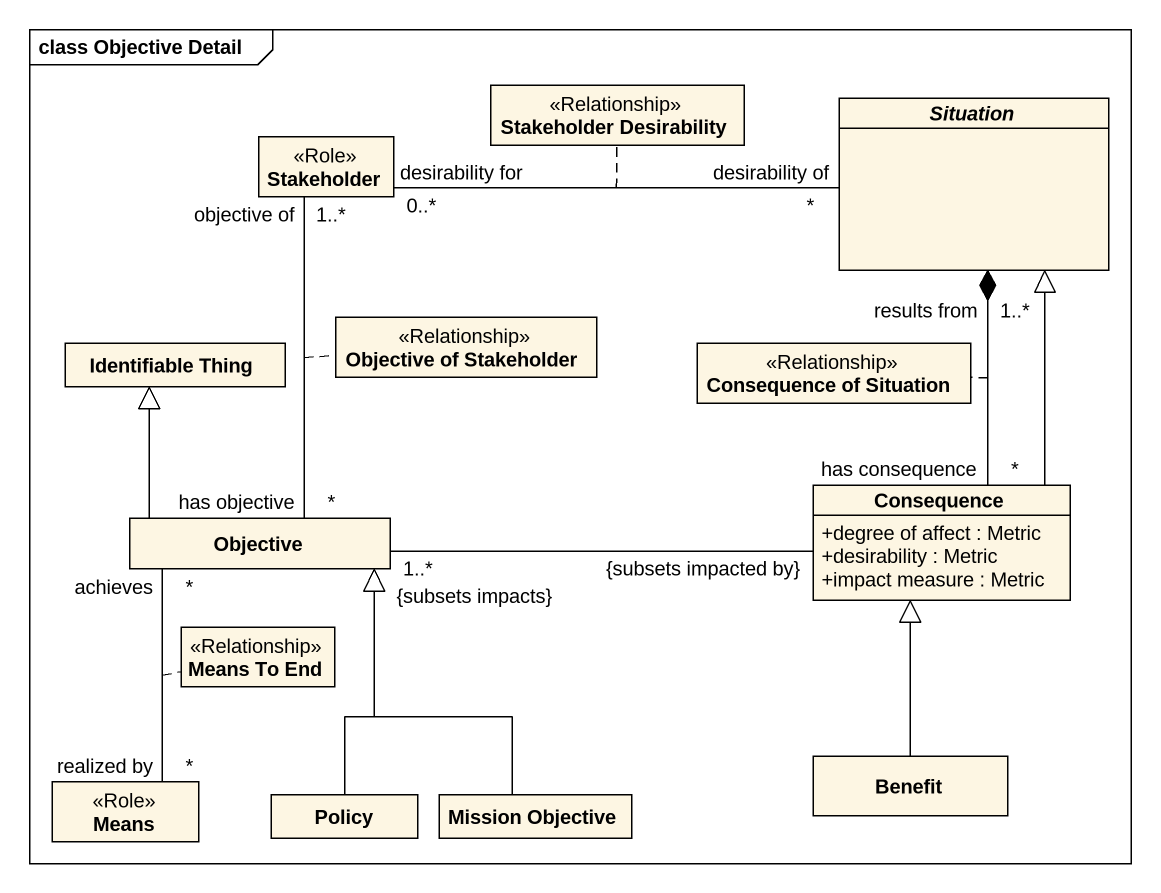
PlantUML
@startuml
mainframe class Objective Detail
hide circle
hide empty members
skinparam classAttributeIconSize 0
class "Stakeholder Desirability" as Stakeholder_Desirability <<Relationship>>
abstract class Situation
class Stakeholder <<Role>>
class "Identifiable Thing" as Identifiable_Thing
class "Objective of Stakeholder" as Objective_of_Stakeholder <<Relationship>>
class "Consequence of Situation" as Consequence_of_Situation <<Relationship>>
class Objective
class Consequence {
  +degree of affect : Metric
  +desirability : Metric
  +impact measure : Metric
}
class "Means To End" as Means_To_End <<Relationship>>
class Means <<Role>>
class Policy
class "Mission Objective" as Mission_Objective
class Benefit
Situation "results from\n1..*" *-- "has consequence\n*" Consequence
(Situation, Consequence) .. Consequence_of_Situation
Stakeholder "desirability for\n0..*" -right- "desirability of\n*" Situation
(Stakeholder, Situation) .. Stakeholder_Desirability
Stakeholder "objective of\n1..*" -- "has objective\n*" Objective
(Stakeholder, Objective) .. Objective_of_Stakeholder
Objective -up-|> Identifiable_Thing
Consequence -up-|> Situation
Consequence "{subsets impacted by}" -left- "1..*\n{subsets impacts}" Objective
Means "realized by\n*" -up- "achieves\n*" Objective
(Means, Objective) .. Means_To_End
Policy -up-|> Objective
Mission_Objective -up-|> Objective
Benefit -up-|> Consequence
@enduml
